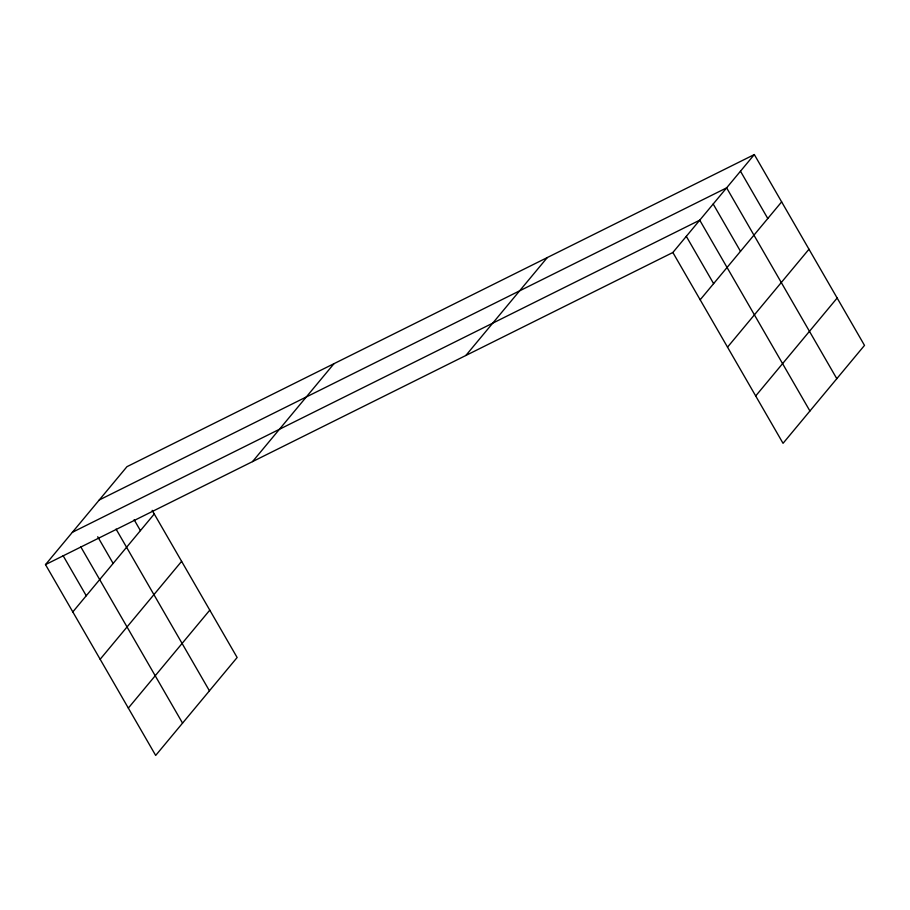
<?xml version="1.0" encoding="UTF-8"?>
<svg xmlns="http://www.w3.org/2000/svg" width="910" height="910" viewBox="0 0 910 910"><rect width="100%" height="100%" fill="white"/><g stroke="black" fill="none" stroke-linecap="round" stroke-linejoin="round"><path stroke-width="1.36" d="M152.163 510.339L237.135 657.509L155.678 755.437L45.5 564.61L126.956 466.682L754.322 154.563L864.5 345.39L783.044 443.318L672.865 252.491L754.322 154.563M72.811 611.907L154.268 513.979M252.536 461.609L333.993 363.682M100.157 659.272L181.613 561.345M128.333 708.071L209.789 610.144M465.84 355.491L547.297 257.564M700.177 299.788L781.633 201.872M727.522 347.154L808.979 249.238M755.698 395.952L837.154 298.036M99.258 499.977L726.635 187.858L836.802 378.685M72.379 532.293L699.744 220.174L809.923 411.001M45.5 564.61L672.865 252.491M740.478 171.216L767.79 218.514M713.19 204.022L740.501 251.319M686.311 236.338L713.622 283.636M134.123 519.712L140.424 530.632M116.07 529.085L209.436 690.804M97.723 536.752L113.136 563.438M80.785 546.842L182.557 723.12M63.143 555.726L86.245 595.743"/></g></svg>
